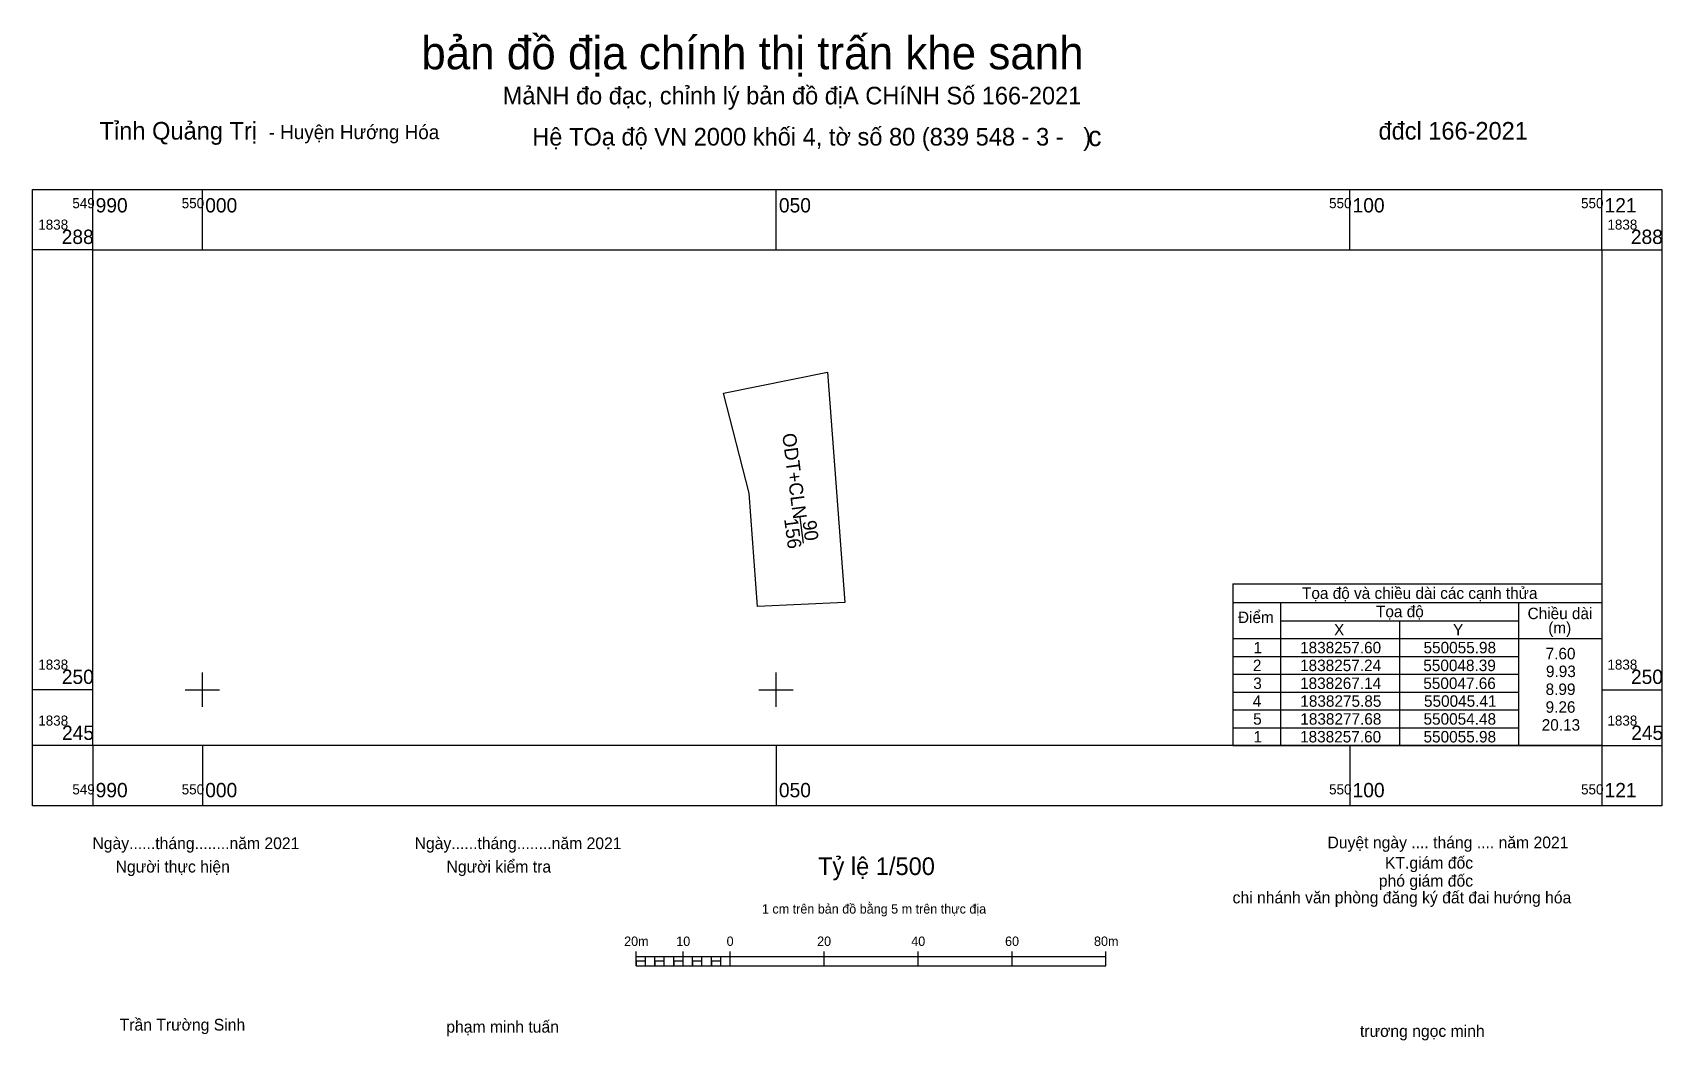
# Model space of a CAD drawing. Extents: x 549985 to 550127, y 1838219 to 1838307.
import ezdxf

# ---------------------------------------------------------------- set-up
doc = ezdxf.new("R2010")
doc.units = 0
for name, color, linetype in [('Level 1', 7, 'Continuous'), ('Level 10', 7, 'Continuous'), ('Level 13', 7, 'Continuous'), ('Level 2', 7, 'Continuous'), ('Level 4', 7, 'Continuous'), ('Level 62', 7, 'Continuous'), ('Level 63', 7, 'Continuous')]:
    doc.layers.add(name, color=color, linetype=linetype)

msp = doc.modelspace()

# ---------------------------------------------------------------- linework, layer by layer
at = {"layer": 'Level 10'}
msp.add_lwpolyline([(550055.98, 1838257.6), (550048.39, 1838257.24), (550047.66, 1838267.14), (550045.41, 1838275.85), (550054.48, 1838277.68), (550055.98, 1838257.6)], dxfattribs=at)
at = {"layer": 'Level 13'}
msp.add_line((550052.08, 1838265), (550052.37, 1838262.78), dxfattribs=at)
at = {"layer": 'Level 2'}
for p, q in [((550037.81, 1838225.93), (550037.81, 1838227.16)), ((550037.81, 1838226.75), (550078.75, 1838226.75)), ((550037.81, 1838225.93), (550078.75, 1838225.93)), ((550038.63, 1838225.93), (550038.63, 1838226.75)), ((550039.44, 1838225.93), (550039.44, 1838226.75)), ((550040.26, 1838225.93), (550040.26, 1838226.75)), ((550041.08, 1838225.93), (550041.08, 1838226.75)), ((550041.9, 1838225.93), (550041.9, 1838227.16)), ((550042.72, 1838225.93), (550042.72, 1838226.75)), ((550043.54, 1838225.93), (550043.54, 1838226.75)), ((550044.36, 1838225.93), (550044.36, 1838226.75)), ((550045.18, 1838225.93), (550045.18, 1838226.75)), ((550046, 1838225.93), (550046, 1838227.16)), ((550054.19, 1838225.93), (550054.19, 1838227.16)), ((550062.38, 1838225.93), (550062.38, 1838227.16)), ((550070.57, 1838225.93), (550070.57, 1838227.16)), ((550078.75, 1838225.93), (550078.75, 1838227.16))]:
    msp.add_line(p, q, dxfattribs=at)
for points in [[(550037.81, 1838225.93), (550038.63, 1838225.93), (550038.63, 1838226.34), (550037.81, 1838226.34)], [(550039.44, 1838225.93), (550040.26, 1838225.93), (550040.26, 1838226.34), (550039.44, 1838226.34)], [(550041.08, 1838225.93), (550041.9, 1838225.93), (550041.9, 1838226.34), (550041.08, 1838226.34)], [(550042.72, 1838225.93), (550043.54, 1838225.93), (550043.54, 1838226.34), (550042.72, 1838226.34)], [(550044.36, 1838225.93), (550045.18, 1838225.93), (550045.18, 1838226.34), (550044.36, 1838226.34)]]:
    msp.add_lwpolyline(points, close=True, dxfattribs=at)
at = {"layer": 'Level 62'}
for p, q in [((550089.82, 1838259.24), (550121.96, 1838259.24)), ((550089.82, 1838259.24), (550089.82, 1838245.12)), ((550121.96, 1838259.24), (550121.96, 1838245.12)), ((550089.82, 1838257.6), (550121.96, 1838257.6)), ((550093.97, 1838257.6), (550093.97, 1838245.12)), ((550114.71, 1838257.6), (550114.71, 1838245.12)), ((550093.97, 1838256), (550114.71, 1838256)), ((550104.34, 1838256), (550104.34, 1838245.12)), ((550089.82, 1838254.45), (550121.96, 1838254.45)), ((550089.82, 1838252.89), (550114.71, 1838252.89)), ((550089.82, 1838251.34), (550114.71, 1838251.34)), ((550089.82, 1838249.78), (550114.71, 1838249.78)), ((550089.82, 1838248.23), (550114.71, 1838248.23)), ((550089.82, 1838246.67), (550114.71, 1838246.67)), ((550089.82, 1838245.12), (550121.96, 1838245.12))]:
    msp.add_line(p, q, dxfattribs=at)
at = {"layer": 'Level 63'}
for p, q in [((549990.45, 1838288.36), (549990.45, 1838293.61)), ((550000, 1838288.36), (550000, 1838293.61)), ((550050, 1838288.36), (550050, 1838293.61)), ((550100, 1838288.36), (550100, 1838293.61)), ((550121.96, 1838288.36), (550121.96, 1838293.61)), ((549990.45, 1838288.36), (549985.2, 1838288.36)), ((550121.96, 1838288.36), (550127.21, 1838288.36)), ((550000, 1838248.5), (550000, 1838251.5)), ((550050, 1838248.5), (550050, 1838251.5)), ((549990.45, 1838250), (549985.2, 1838250)), ((549998.5, 1838250), (550001.5, 1838250)), ((550048.5, 1838250), (550051.5, 1838250)), ((550121.96, 1838250), (550127.21, 1838250)), ((549990.45, 1838245.12), (549985.2, 1838245.12)), ((549990.45, 1838245.12), (549990.45, 1838239.87)), ((550000, 1838245.12), (550000, 1838239.87)), ((550050, 1838245.12), (550050, 1838239.87)), ((550100, 1838245.12), (550100, 1838239.87)), ((550121.96, 1838245.12), (550121.96, 1838239.87)), ((550121.96, 1838245.12), (550127.21, 1838245.12))]:
    msp.add_line(p, q, dxfattribs=at)
for points in [[(549985.2, 1838293.61), (550127.21, 1838293.61), (550127.21, 1838239.87), (549985.2, 1838239.87), (549985.2, 1838293.61)], [(549990.45, 1838288.36), (550121.96, 1838288.36), (550121.96, 1838245.12), (549990.45, 1838245.12), (549990.45, 1838288.36)]]:
    msp.add_lwpolyline(points, dxfattribs=at)

# ---------------------------------------------------------------- texts
at = {"layer": 'Level 1'}
msp.add_text('c', height=1.74, dxfattribs=at).set_placement((550077.2, 1838297.39))
at = {"layer": 'Level 13'}
msp.add_text('90', height=1.2, rotation=277.393, dxfattribs=at).set_placement((550052.3, 1838264.69))
at = {"layer": 'Level 2'}
for s, height, p in [('bản đồ địa chính thị trấn khe sanh', 2.8654, (550019.08, 1838304.09)), ('MảNH đo đạc, chỉnh lý bản đồ địA CHíNH Số 166-2021', 1.5347, (550026.18, 1838301.03)), ('Tỉnh Quảng Trị ', 1.5391, (549991.04, 1838297.96)), ('- Huyện Hướng Hóa', 1.228, (550005.78, 1838298)), ('Hệ TOạ độ VN 2000 khối 4, tờ số 80 (839 548 - 3 -   )', 1.5391, (550028.75, 1838297.44)), (' đđcl 166-2021', 1.5347, (550101.94, 1838297.96)), ('Duyệt ngày .... tháng .... năm 2021', 1.0236, (550098.06, 1838236.17)), ('Ngày......tháng........năm 2021', 1.0236, (549990.42, 1838236.1)), ('Ngày......tháng........năm 2021', 1.0236, (550018.5, 1838236.1)), ('Người thực hiện', 1.0236, (549992.44, 1838234.06)), ('Người kiểm tra', 1.0236, (550021.28, 1838234.06)), ('Tỷ lệ 1/500', 1.5395, (550053.66, 1838233.84)), ('KT.giám đốc', 1.0236, (550103.07, 1838234.4)), ('phó giám đốc', 1.0236, (550102.53, 1838232.83)), ('chi nhánh văn phòng đăng ký đất đai hướng hóa', 1.0236, (550089.79, 1838231.37)), ('1 cm trên bản đồ bằng 5 m trên thực địa', 0.8188, (550048.77, 1838230.48)), ('20m', 0.819, (550036.76, 1838227.66)), ('10', 0.819, (550041.3, 1838227.66)), ('0', 0.819, (550045.69, 1838227.66)), ('20', 0.819, (550053.58, 1838227.66)), ('40', 0.819, (550061.78, 1838227.66)), ('60', 0.819, (550069.96, 1838227.66)), ('80m', 0.819, (550077.71, 1838227.66)), ('Trần Trường Sinh', 1.0236, (549992.79, 1838220.28)), ('phạm minh tuấn', 1.0236, (550021.26, 1838220.1)), ('trương ngọc minh', 1.0236, (550100.89, 1838219.73))]:
    msp.add_text(s, height=height, dxfattribs=at).set_placement(p)
msp.add_text('ODT+CLN', height=1.2, rotation=277.393, dxfattribs=at).set_placement((550050.53, 1838272.29))
at = {"layer": 'Level 4'}
msp.add_text('156', height=1.2, rotation=277.393, dxfattribs=at).set_placement((550050.7, 1838264.88))
at = {"layer": 'Level 62'}
for s, p in [('Tọa độ và chiều dài các cạnh thửa', (550095.84, 1838257.92)), ('Tọa độ', (550102.29, 1838256.32)), ('Chiều dài', (550115.5, 1838256.15)), ('Điểm', (550090.26, 1838255.81)), ('X', (550098.63, 1838254.73)), ('Y', (550109, 1838254.73)), ('(m)', (550117.3, 1838254.9)), ('1', (550091.62, 1838253.17)), ('1838257.60', (550095.67, 1838253.17)), ('550055.98', (550106.43, 1838253.17)), ('7.60', (550117.07, 1838252.65)), ('2', (550091.56, 1838251.62)), ('1838257.24', (550095.67, 1838251.62)), ('550048.39', (550106.41, 1838251.62)), ('9.93', (550117.1, 1838251.1)), ('3', (550091.59, 1838250.06)), ('1838267.14', (550095.67, 1838250.06)), ('550047.66', (550106.41, 1838250.06)), ('8.99', (550117.07, 1838249.54)), ('4', (550091.55, 1838248.51)), ('1838275.85', (550095.69, 1838248.51)), ('550045.41', (550106.47, 1838248.51)), ('9.26', (550117.07, 1838247.99)), ('5', (550091.58, 1838246.95)), ('1838277.68', (550095.69, 1838246.95)), ('550054.48', (550106.43, 1838246.95)), ('20.13', (550116.73, 1838246.43)), ('1', (550091.62, 1838245.4)), ('1838257.60', (550095.67, 1838245.4)), ('550055.98', (550106.43, 1838245.4))]:
    msp.add_text(s, height=1, dxfattribs=at).set_placement(p)
at = {"layer": 'Level 63'}
for s, height, p in [('549', 0.875, (549988.67, 1838291.98)), ('990', 1.25, (549990.7, 1838291.61)), ('550', 0.875, (549998.2, 1838291.98)), ('000', 1.25, (550000.25, 1838291.61)), ('050', 1.25, (550050.25, 1838291.61)), ('550', 0.875, (550098.2, 1838291.98)), ('100', 1.25, (550100.25, 1838291.61)), ('550', 0.875, (550120.16, 1838291.98)), ('121', 1.25, (550122.21, 1838291.61)), ('1838', 0.875, (549985.7, 1838290.11)), ('288', 1.25, (549987.74, 1838288.86)), ('1838', 0.875, (550122.46, 1838290.11)), ('288', 1.25, (550124.5, 1838288.86)), ('1838', 0.875, (549985.7, 1838251.75)), ('250', 1.25, (549987.75, 1838250.5)), ('1838', 0.875, (550122.46, 1838251.75)), ('250', 1.25, (550124.51, 1838250.5)), ('1838', 0.875, (549985.7, 1838246.87)), ('1838', 0.875, (550122.46, 1838246.87)), ('245', 1.25, (549987.77, 1838245.62)), ('245', 1.25, (550124.53, 1838245.62)), ('549', 0.875, (549988.67, 1838240.87)), ('990', 1.25, (549990.7, 1838240.62)), ('550', 0.875, (549998.2, 1838240.87)), ('000', 1.25, (550000.25, 1838240.62)), ('050', 1.25, (550050.25, 1838240.62)), ('550', 0.875, (550098.2, 1838240.87)), ('100', 1.25, (550100.25, 1838240.62)), ('550', 0.875, (550120.16, 1838240.87)), ('121', 1.25, (550122.21, 1838240.62))]:
    msp.add_text(s, height=height, dxfattribs=at).set_placement(p)

doc.saveas('drawing.dxf')
